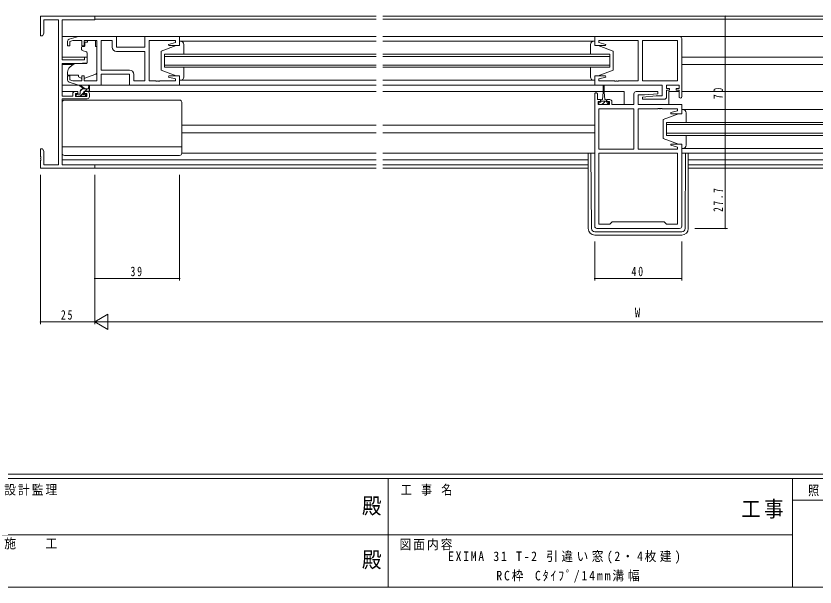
# Model space of a CAD drawing. Units: millimetres, scale not verified. Extents: x -567 to 567, y -403 to 403.
# Drawn here: x -184 to 183.6, y -403 to -140.2 of the extents above; entities that cross this region are included whole.
import ezdxf
from ezdxf.enums import TextEntityAlignment as Align

# ---------------------------------------------------------------- set-up
doc = ezdxf.new("R2010")
doc.units = ezdxf.units.MM
doc.header["$LTSCALE"] = 2
for name, color, linetype, lineweight in [('0-1_YKK_ZWAK', 7, 'Continuous', 18), ('0-3_YKK_11', 7, 'Continuous', 18), ('0-4_YKK_12', 2, 'Continuous', 18), ('0-5_YKK_13', 4, 'Continuous', 18), ('0-6_YKK_D', 6, 'Continuous', 18)]:
    doc.layers.add(name, color=color, linetype=linetype, lineweight=lineweight)
doc.layers.add('0-2_USER1', color=7, linetype='Continuous')
doc.styles.add('ＭＳ ゴシック', font='')
doc.styles.get('ＭＳ ゴシック').set_extended_font_data('MS Gothic')

msp = doc.modelspace()

# ---------------------------------------------------------------- linework, layer by layer
at = {"layer": '0-1_YKK_ZWAK'}
for p, q in [((537.274, -350.982), (-562.726, -350.982)), ((483.274, -352.982), (-562.726, -352.982)), ((-12.726, -352.982), (-12.726, -402.982)), ((173.274, -352.982), (173.274, -402.982)), ((270.68, -362.981), (173.274, -362.981)), ((-194.726, -378.981), (-10.726, -378.981)), ((-10.726, -378.981), (173.274, -378.981)), ((-562.726, -402.982), (483.274, -402.982))]:
    msp.add_line(p, q, dxfattribs=at)
at = {"layer": '0-3_YKK_11'}
for p, q in [((-147.726, -140.282), (-172.726, -140.282)), ((-172.726, -140.282), (-172.726, -149.282)), ((-171.096, -148.191), (-171.096, -141.912)), ((-171.096, -141.912), (-164.356, -141.912)), ((-164.356, -141.912), (-164.356, -208.652)), ((-162.726, -141.912), (-147.726, -141.912)), ((-162.726, -160.382), (-162.726, -141.912)), ((-147.726, -141.912), (-147.726, -140.282)), ((-172.726, -149.282), (-171.726, -149.282)), ((-171.726, -149.282), (-171.096, -148.191)), ((-159.513, -150.869), (-155.226, -149.582)), ((-155.226, -149.582), (-137.726, -149.582)), ((-137.726, -149.582), (-137.726, -154.582)), ((-124.726, -154.582), (-124.726, -149.582)), ((-124.726, -149.582), (-108.726, -149.582)), ((-108.726, -149.582), (-108.726, -153.782)), ((82.274, -149.582), (82.274, -153.782)), ((121.274, -149.582), (82.274, -149.582)), ((122.274, -177.382), (122.274, -150.582)), ((-160.226, -153.882), (-160.226, -151.826)), ((-157.831, -151.512), (-159.226, -151.931)), ((-153.626, -151.512), (-157.831, -151.512)), ((-153.626, -153.882), (-153.626, -151.512)), ((-152.626, -153.882), (-153.626, -153.882)), ((-152.626, -151.512), (-152.626, -153.882)), ((-146.726, -151.512), (-152.626, -151.512)), ((-146.726, -170.052), (-146.726, -151.512)), ((-144.726, -151.512), (-139.656, -151.512)), ((-144.726, -165.052), (-144.726, -151.512)), ((-144.726, -165.052), (-144.726, -151.512)), ((-139.656, -151.512), (-139.656, -154.512)), ((-110.656, -151.512), (-122.726, -151.512)), ((-122.726, -151.512), (-122.726, -170.052)), ((-113.755, -153.26), (-110.656, -152.43)), ((-113.686, -153.782), (-113.755, -153.26)), ((-108.726, -153.782), (-113.686, -153.782)), ((-110.656, -152.43), (-110.656, -151.512)), ((82.274, -153.782), (87.235, -153.782)), ((84.204, -152.43), (84.204, -151.512)), ((84.204, -151.512), (102.274, -151.512)), ((87.303, -153.26), (84.204, -152.43)), ((87.235, -153.782), (87.303, -153.26)), ((102.274, -151.512), (102.274, -170.052)), ((120.344, -151.512), (104.274, -151.512)), ((104.274, -151.512), (104.274, -170.052)), ((120.344, -170.052), (120.344, -151.512)), ((120.344, -170.052), (120.344, -151.512)), ((-137.726, -154.582), (-124.726, -154.582)), ((-137.656, -156.512), (-124.726, -156.512)), ((-124.726, -156.512), (-124.726, -170.052)), ((-152.426, -160.382), (-162.726, -160.382)), ((-155.726, -162.082), (-151.226, -161.689)), ((-152.426, -159.082), (-152.426, -160.382)), ((-151.226, -159.082), (-152.426, -159.082)), ((-151.226, -161.689), (-151.226, -159.082)), ((-162.726, -162.082), (-155.726, -162.082)), ((-162.726, -177.082), (-162.726, -162.082)), ((-131.796, -165.052), (-144.726, -165.052)), ((-160.226, -169.738), (-160.226, -167.682)), ((-160.226, -167.682), (-159.226, -167.682)), ((-159.226, -167.682), (-159.226, -169.634)), ((-153.626, -170.052), (-153.626, -167.682)), ((-153.626, -167.682), (-152.626, -167.682)), ((-152.626, -167.682), (-152.626, -170.052)), ((-144.726, -166.982), (-144.726, -171.982)), ((-131.726, -166.982), (-144.726, -166.982)), ((-131.726, -171.982), (-131.726, -166.982)), ((-129.796, -170.052), (-129.796, -167.052)), ((-110.656, -169.135), (-113.755, -168.305)), ((-108.726, -167.782), (-108.726, -171.982)), ((82.274, -167.782), (82.274, -171.982)), ((87.235, -167.782), (82.274, -167.782)), ((84.204, -169.135), (87.303, -168.305)), ((87.303, -168.305), (87.235, -167.782)), ((-155.226, -171.982), (-159.513, -170.696)), ((-159.226, -169.634), (-157.831, -170.052)), ((-157.831, -170.052), (-153.626, -170.052)), ((-144.726, -171.982), (-155.226, -171.982)), ((-152.626, -170.052), (-146.726, -170.052)), ((-108.726, -171.982), (-131.726, -171.982)), ((-124.726, -170.052), (-129.796, -170.052)), ((-122.726, -170.052), (-119.684, -170.052)), ((-119.684, -170.052), (-119.501, -170.172)), ((-119.501, -170.172), (-118.951, -170.172)), ((-118.951, -170.172), (-118.768, -170.052)), ((-118.768, -170.052), (-118.684, -170.052)), ((-118.684, -170.052), (-118.501, -170.172)), ((-118.501, -170.172), (-117.951, -170.172)), ((-110.656, -170.052), (-110.656, -169.135)), ((82.274, -171.982), (113.344, -171.982)), ((84.204, -170.052), (84.204, -169.135)), ((91.316, -170.052), (84.204, -170.052)), ((91.499, -170.172), (91.316, -170.052)), ((92.049, -170.172), (91.499, -170.172)), ((92.232, -170.052), (92.049, -170.172)), ((92.316, -170.052), (92.232, -170.052)), ((92.499, -170.172), (92.316, -170.052)), ((93.049, -170.172), (92.499, -170.172)), ((93.232, -170.052), (93.049, -170.172)), ((102.274, -170.052), (93.232, -170.052)), ((104.274, -170.052), (120.344, -170.052)), ((113.344, -171.982), (113.344, -176.982)), ((115.274, -171.982), (121.074, -171.982)), ((115.274, -173.482), (115.274, -171.982)), ((121.074, -171.982), (121.074, -173.482)), ((-157.826, -175.982), (-157.826, -177.082)), ((-155.526, -174.982), (-156.826, -174.982)), ((-156.626, -175.782), (-155.526, -175.782)), ((-156.626, -177.282), (-156.626, -175.782)), ((-155.526, -175.782), (-155.526, -174.982)), ((-152.526, -174.982), (-152.526, -175.782)), ((-151.226, -174.982), (-152.526, -174.982)), ((-152.526, -175.782), (-151.426, -175.782)), ((-151.426, -175.782), (-151.426, -177.282)), ((-150.226, -177.282), (-150.226, -175.982)), ((82.274, -176.082), (82.274, -236.982)), ((83.474, -178.682), (83.474, -176.082)), ((100.274, -175.982), (100.274, -180.982)), ((111.252, -174.982), (101.274, -174.982)), ((105.081, -176.482), (111.294, -175.939)), ((111.294, -175.939), (111.252, -174.982)), ((116.674, -173.482), (115.274, -173.482)), ((115.274, -177.482), (115.274, -174.282)), ((115.274, -174.282), (116.674, -174.282)), ((116.674, -174.282), (116.674, -173.482)), ((119.674, -173.482), (119.674, -174.282)), ((121.074, -173.482), (119.674, -173.482)), ((119.674, -174.282), (121.074, -174.282)), ((121.074, -174.282), (121.074, -177.382)), ((-157.826, -177.082), (-162.726, -177.082)), ((-162.726, -178.282), (-151.226, -178.282)), ((-162.726, -208.652), (-162.726, -178.282)), ((-151.426, -177.282), (-156.626, -177.282)), ((84.874, -178.682), (83.474, -178.682)), ((83.774, -179.482), (84.874, -179.482)), ((83.774, -180.982), (83.774, -179.482)), ((84.874, -179.482), (84.874, -178.682)), ((87.874, -178.682), (87.874, -179.482)), ((89.174, -178.682), (87.874, -178.682)), ((87.874, -179.482), (88.974, -179.482)), ((88.974, -179.482), (88.974, -180.982)), ((90.174, -180.982), (90.174, -179.682)), ((102.204, -176.482), (105.081, -176.482)), ((102.204, -180.982), (102.204, -176.482)), ((110.467, -176.982), (104.254, -177.526)), ((104.254, -177.526), (104.296, -178.482)), ((104.296, -178.482), (114.274, -178.482)), ((113.344, -176.982), (110.467, -176.982)), ((88.974, -180.982), (83.774, -180.982)), ((100.274, -182.912), (84.204, -182.912)), ((84.204, -182.912), (84.204, -201.452)), ((84.204, -182.912), (84.204, -201.452)), ((100.274, -180.982), (90.174, -180.982)), ((100.274, -201.452), (100.274, -182.912)), ((122.274, -180.982), (102.204, -180.982)), ((102.274, -182.912), (111.316, -182.912)), ((102.274, -201.452), (102.274, -182.912)), ((111.316, -182.912), (111.499, -182.792)), ((111.499, -182.792), (112.049, -182.792)), ((112.049, -182.792), (112.232, -182.912)), ((112.232, -182.912), (112.316, -182.912)), ((112.316, -182.912), (112.499, -182.792)), ((112.499, -182.792), (113.049, -182.792)), ((113.049, -182.792), (113.232, -182.912)), ((113.232, -182.912), (120.344, -182.912)), ((120.344, -182.912), (120.344, -183.83)), ((122.274, -185.182), (122.274, -180.982)), ((120.344, -183.83), (117.245, -184.66)), ((117.245, -184.66), (117.314, -185.182)), ((117.314, -185.182), (122.274, -185.182)), ((-171.726, -201.282), (-172.726, -201.282)), ((-172.726, -201.282), (-172.726, -204.824)), ((-171.096, -202.374), (-171.726, -201.282)), ((84.204, -201.452), (100.274, -201.452)), ((120.344, -201.452), (102.274, -201.452)), ((117.314, -199.182), (117.245, -199.705)), ((117.245, -199.705), (120.344, -200.535)), ((122.274, -199.182), (117.314, -199.182)), ((120.344, -200.535), (120.344, -201.452)), ((122.274, -236.982), (122.274, -199.182)), ((-172.726, -204.824), (-172.606, -205.007)), ((-172.606, -205.557), (-172.726, -205.741)), ((-172.726, -205.741), (-172.726, -205.824)), ((-172.726, -205.824), (-172.606, -206.007)), ((-172.606, -205.007), (-172.606, -205.557)), ((-171.096, -208.652), (-171.096, -202.374)), ((84.204, -236.052), (84.204, -203.382)), ((84.204, -203.382), (120.344, -203.382)), ((84.204, -203.382), (120.344, -203.382)), ((120.344, -203.382), (120.344, -236.052)), ((-172.606, -206.557), (-172.726, -206.741)), ((-172.726, -206.741), (-172.726, -210.282)), ((-172.606, -206.007), (-172.606, -206.557)), ((-164.356, -208.652), (-171.096, -208.652)), ((-147.726, -208.652), (-162.726, -208.652)), ((-147.726, -210.282), (-147.726, -208.652)), ((-172.726, -210.282), (-147.726, -210.282)), ((90.344, -234.982), (89.274, -236.052)), ((114.204, -234.982), (90.344, -234.982)), ((115.274, -236.052), (114.204, -234.982)), ((83.274, -237.982), (121.274, -237.982)), ((89.274, -236.052), (84.204, -236.052)), ((120.344, -236.052), (115.274, -236.052))]:
    msp.add_line(p, q, dxfattribs=at)
for points in [[(-159.226, -151.931), (-159.226, -153.882), (-160.226, -153.882)], [(-113.755, -168.305), (-113.686, -167.782), (-108.726, -167.782)], [(-117.951, -170.172), (-117.768, -170.052), (-110.656, -170.052)]]:
    msp.add_lwpolyline(points, dxfattribs=at)
for centre, radius, start, end in [((121.274, -150.582), 1, 0.00001, 89.99999), ((-159.226, -151.826), 1, 106.69926, 180.00004), ((-137.656, -154.512), 2, 180.00001, 269.99999), ((-131.796, -167.052), 2, 0.00001, 89.99999), ((-159.226, -169.738), 1, 179.99996, 253.30074), ((-156.826, -175.982), 1, 90.00001, 179.99999), ((-151.226, -175.982), 1, 0.00001, 89.99999), ((82.874, -176.082), 0.6, 359.99999, 180.00001), ((101.274, -175.982), 1, 90.00001, 179.99999), ((-151.226, -177.282), 1, 270.00001, 359.99999), ((89.174, -179.682), 1, 0.00001, 89.99999), ((114.274, -177.482), 1, 270.00001, 359.99999), ((121.674, -177.382), 0.6, 179.99999, 0.00001), ((83.274, -236.982), 1, 180.00001, 269.99999), ((121.274, -236.982), 1, 270.00001, 359.99999)]:
    msp.add_arc(centre, radius, start, end, dxfattribs=at)
at = {"layer": '0-4_YKK_12'}
for p, q in [((-148.026, -140.282), (-18.226, -140.282)), ((-18.226, -141.682), (-147.726, -141.682)), ((-15.226, -140.282), (219.774, -140.282)), ((219.774, -141.682), (-15.226, -141.682)), ((-162.726, -149.582), (-155.153, -149.582)), ((-145.226, -149.582), (-124.226, -149.582)), ((-116.226, -149.582), (-18.226, -149.582)), ((-15.226, -149.582), (82.774, -149.582)), ((121.274, -149.582), (219.774, -149.582)), ((-115.726, -157.782), (-115.726, -163.782)), ((-18.226, -157.782), (-115.726, -157.782)), ((89.274, -157.782), (-15.226, -157.782)), ((89.274, -163.782), (89.274, -157.782)), ((-162.726, -159.082), (-151.226, -159.082)), ((-115.726, -158.782), (-18.226, -158.782)), ((-15.226, -158.782), (89.274, -158.782)), ((122.274, -159.082), (219.774, -159.082)), ((-162.726, -162.482), (-157.603, -162.482)), ((-18.226, -162.782), (-115.726, -162.782)), ((-115.726, -163.782), (-18.226, -163.782)), ((89.274, -162.782), (-15.226, -162.782)), ((-15.226, -163.782), (89.274, -163.782)), ((122.274, -162.482), (219.774, -162.482)), ((-116.226, -171.982), (-18.226, -171.982)), ((82.774, -171.982), (-15.226, -171.982)), ((-162.726, -174.982), (-156.826, -174.982)), ((-151.226, -174.982), (-18.226, -174.982)), ((-15.226, -174.982), (86.124, -174.982)), ((86.624, -174.982), (95.774, -174.982)), ((95.774, -174.982), (95.774, -180.982)), ((116.274, -174.982), (116.274, -180.982)), ((116.274, -174.982), (121.074, -174.982)), ((122.274, -174.982), (219.774, -174.982)), ((-107.726, -190.482), (-18.226, -190.482)), ((-15.226, -190.482), (82.274, -190.482)), ((115.274, -189.182), (115.274, -195.182)), ((219.774, -189.182), (115.274, -189.182)), ((115.274, -190.182), (219.774, -190.182)), ((-107.726, -193.882), (-18.226, -193.882)), ((-15.226, -193.882), (82.274, -193.882)), ((219.774, -194.182), (115.274, -194.182)), ((115.274, -195.182), (219.774, -195.182)), ((122.274, -203.382), (219.774, -203.382)), ((-162.726, -206.382), (-18.226, -206.382)), ((-18.226, -208.652), (-162.426, -208.652)), ((-15.226, -206.382), (79.274, -206.382)), ((79.274, -208.652), (-15.226, -208.652)), ((125.274, -206.382), (219.774, -206.382)), ((219.774, -208.652), (125.274, -208.652)), ((-148.026, -210.282), (-18.226, -210.282)), ((-15.226, -210.282), (79.274, -210.282)), ((125.274, -210.282), (219.774, -210.282))]:
    msp.add_line(p, q, dxfattribs=at)
at = {"layer": '0-5_YKK_13'}
for p, q in [((-152.596, -154.182), (-153.526, -154.182)), ((-152.596, -154.182), (-153.526, -154.182)), ((-152.296, -153.182), (-152.296, -152.182)), ((-152.296, -153.182), (-152.296, -152.182)), ((-151.126, -152.182), (-152.296, -152.182)), ((-151.126, -152.182), (-152.296, -152.182)), ((-152.296, -153.182), (-152.296, -153.882)), ((-152.296, -153.182), (-152.296, -153.882)), ((-151.126, -151.512), (-151.126, -152.182)), ((-151.126, -151.512), (-147.326, -151.512)), ((-151.126, -151.512), (-151.126, -152.182)), ((-151.126, -151.512), (-147.326, -151.512)), ((-147.326, -151.512), (-147.326, -152.182)), ((-147.326, -151.512), (-147.326, -152.182)), ((-147.326, -153.182), (-147.326, -152.182)), ((-147.326, -153.182), (-147.326, -152.182)), ((-147.326, -154.182), (-147.326, -153.182)), ((-147.326, -154.182), (-147.326, -153.182)), ((-147.326, -154.182), (-146.726, -154.182)), ((-147.326, -154.182), (-146.726, -154.182)), ((-146.726, -165.738), (-146.726, -154.182)), ((-146.726, -165.738), (-146.726, -154.182)), ((-110.226, -153.782), (-117.226, -156.382)), ((-108.726, -153.782), (-110.226, -153.782)), ((-108.726, -151.782), (-108.726, -153.782)), ((-108.226, -151.782), (-108.726, -151.782)), ((-108.726, -151.782), (-18.226, -151.783)), ((-106.726, -157.782), (-106.726, -153.282)), ((-15.226, -151.783), (82.274, -151.784)), ((80.274, -157.782), (80.274, -153.282)), ((81.774, -151.782), (82.274, -151.782)), ((82.274, -151.782), (82.274, -153.782)), ((82.274, -153.782), (83.774, -153.782)), ((83.774, -153.782), (90.774, -156.382)), ((-153.826, -154.482), (-153.826, -155.532)), ((-153.826, -154.482), (-153.826, -155.532)), ((-153.497, -156.002), (-151.497, -156.73)), ((-153.497, -156.002), (-151.497, -156.73)), ((-151.226, -157.179), (-151.226, -161.785)), ((-151.226, -157.179), (-151.226, -161.785)), ((-117.226, -156.382), (-117.226, -165.182)), ((90.774, -156.382), (90.774, -165.182)), ((-157.463, -162.365), (-159.154, -163.784)), ((-157.463, -162.365), (-159.154, -163.784)), ((-151.443, -162.084), (-156.829, -162.131)), ((-151.443, -162.084), (-156.829, -162.131)), ((-110.226, -167.782), (-117.226, -165.182)), ((-106.726, -168.282), (-106.726, -163.782)), ((80.274, -168.282), (80.274, -163.782)), ((83.774, -167.782), (90.774, -165.182)), ((-160.226, -166.083), (-160.226, -167.382)), ((-160.226, -166.083), (-160.226, -167.382)), ((-160.226, -167.382), (-155.226, -167.382)), ((-160.226, -167.382), (-155.226, -167.382)), ((-155.226, -167.382), (-155.226, -167.682)), ((-155.226, -167.382), (-155.226, -167.682)), ((-155.226, -167.682), (-155.226, -168.18)), ((-155.226, -167.682), (-155.226, -168.18)), ((-153.92, -168.789), (-155.226, -168.18)), ((-153.92, -168.789), (-155.226, -168.18)), ((-152.354, -168.823), (-147.717, -167.148)), ((-152.354, -168.823), (-147.717, -167.148)), ((-110.226, -167.782), (-108.726, -167.782)), ((-108.726, -167.782), (-108.726, -169.782)), ((82.274, -167.782), (82.274, -169.782)), ((83.774, -167.782), (82.274, -167.782)), ((-155.153, -171.982), (-162.726, -171.982)), ((-152.726, -173.782), (-154.545, -172.381)), ((-152.126, -173.782), (-154.344, -172.1)), ((-150.526, -172.656), (-150.725, -173.782)), ((-150.226, -174.482), (-150.226, -172.483)), ((-145.226, -171.982), (-131.226, -171.982)), ((-108.726, -169.782), (-108.226, -169.782)), ((-108.726, -169.783), (-18.226, -169.782)), ((82.274, -169.782), (-15.226, -169.782)), ((82.274, -169.782), (81.774, -169.782)), ((86.124, -172.232), (86.124, -175.182)), ((86.624, -175.182), (86.624, -172.232)), ((-155.827, -176.182), (-156.426, -176.781)), ((-154.726, -176.182), (-156.126, -176.182)), ((-152.826, -175.426), (-154.482, -177.082)), ((-153.427, -173.782), (-154.426, -174.781)), ((-154.426, -175.882), (-154.426, -174.782)), ((-153.426, -173.782), (-150.226, -173.782)), ((-152.826, -175.721), (-152.826, -175.082)), ((-152.526, -174.782), (-150.526, -174.782)), ((-152.026, -176.182), (-152.365, -176.182)), ((-151.182, -173.782), (-152.182, -174.782)), ((86.124, -175.182), (85.874, -178.682)), ((86.624, -175.182), (86.874, -178.682)), ((-162.726, -203.382), (-162.726, -179.882)), ((-161.726, -178.882), (-108.726, -178.882)), ((-156.426, -176.482), (-156.426, -176.982)), ((-156.126, -177.282), (-155.626, -177.282)), ((-155.426, -177.082), (-153.326, -177.082)), ((-153.126, -177.282), (-152.526, -177.282)), ((-151.747, -176.592), (-152.416, -177.262)), ((-152.314, -177.195), (-151.814, -176.695)), ((-107.726, -203.382), (-107.726, -179.882)), ((84.362, -179.882), (84.074, -180.171)), ((84.074, -179.882), (84.074, -180.982)), ((85.124, -179.882), (84.074, -179.882)), ((85.124, -179.882), (85.124, -179.082)), ((87.624, -179.382), (85.124, -179.382)), ((85.524, -178.682), (85.874, -178.682)), ((86.874, -178.682), (87.224, -178.682)), ((87.624, -179.082), (87.624, -179.882)), ((88.674, -179.882), (87.624, -179.882)), ((88.674, -180.061), (87.753, -180.982)), ((88.674, -180.982), (88.674, -179.882)), ((84.074, -180.982), (88.674, -180.982)), ((122.274, -183.182), (122.274, -185.182)), ((122.774, -183.182), (122.274, -183.182)), ((122.274, -183.182), (219.774, -183.182)), ((120.774, -185.182), (113.774, -187.782)), ((122.274, -185.182), (120.774, -185.182)), ((124.274, -189.182), (124.274, -184.682)), ((113.774, -187.782), (113.774, -196.582)), ((120.774, -199.182), (113.774, -196.582)), ((124.274, -199.682), (124.274, -195.182)), ((-162.726, -200.342), (-107.726, -200.342)), ((120.774, -199.182), (122.274, -199.182)), ((122.274, -199.182), (122.274, -201.182)), ((122.274, -201.182), (122.774, -201.182)), ((122.274, -201.182), (219.774, -201.182)), ((-161.726, -204.382), (-108.726, -204.382)), ((-107.726, -203.382), (-18.226, -203.382)), ((-107.726, -203.382), (-18.226, -203.382)), ((-15.226, -203.382), (82.274, -203.382)), ((-15.226, -203.382), (82.274, -203.382)), ((79.274, -203.382), (79.274, -237.982)), ((80.762, -237.994), (80.489, -203.382)), ((123.786, -237.994), (124.059, -203.382)), ((125.274, -203.382), (125.274, -237.982)), ((82.262, -239.482), (122.286, -239.482)), ((82.274, -240.982), (122.274, -240.982))]:
    msp.add_line(p, q, dxfattribs=at)
msp.add_lwpolyline([(87.108, -179.382), (86.374, -180.116), (85.508, -180.982)], dxfattribs=at)
for centre, radius, start, end in [((-153.526, -154.482), 0.3, 90, 180), ((-153.526, -154.482), 0.3, 90, 180), ((-152.596, -153.882), 0.3, 270, 0), ((-152.596, -153.882), 0.3, 270, 0), ((-108.226, -153.282), 1.5, 0, 90), ((81.774, -153.282), 1.5, 90, 180), ((-153.326, -155.532), 0.5, 180, 250), ((-153.326, -155.532), 0.5, 180, 250), ((-151.726, -157.179), 0.5, 0, 70), ((-151.726, -157.179), 0.5, 0, 70), ((-157.226, -166.083), 3, 130, 180), ((-157.226, -166.083), 3, 130, 180), ((-156.82, -163.131), 1, 90.5, 130), ((-156.82, -163.131), 1, 90.5, 130), ((-151.526, -161.785), 0.3, 270.5, 0), ((-151.526, -161.785), 0.3, 270.5, 0), ((-153.497, -167.882), 1, 245, 262.59308), ((-153.497, -167.882), 1, 245, 262.59308), ((-152.694, -167.882), 1, 273.88684, 289.85326), ((-152.694, -167.882), 1, 273.88684, 289.85326), ((-148.226, -165.738), 1.5, 289.85326, 0), ((-148.226, -165.738), 1.5, 289.85326, 0), ((-108.226, -168.282), 1.5, 270, 0), ((81.774, -168.282), 1.5, 180, 270), ((-154.526, -172.182), 0.2, 24.41711, 264.41711), ((-150.426, -172.483), 0.2, 360, 240), ((86.374, -172.232), 0.25, 0, 180), ((-156.126, -176.482), 0.3, 90, 180), ((-154.726, -175.882), 0.3, 270, 360), ((-153.426, -174.782), 1, 90, 180), ((-152.826, -176.182), 0.25, 123.05573, 326.94427), ((-153.126, -175.721), 0.3, 303.05573, 360), ((-152.526, -175.082), 0.3, 90, 180), ((-152.365, -176.482), 0.3, 90, 146.94427), ((-152.026, -176.482), 0.3, 315, 90), ((-150.526, -174.482), 0.3, 270, 360), ((-161.726, -179.882), 1, 90, 180), ((-156.126, -176.982), 0.3, 180, 270), ((-155.626, -177.082), 0.2, 270, 360), ((-153.126, -177.082), 0.2, 180, 270), ((-152.526, -176.982), 0.3, 270, 315), ((-108.726, -179.882), 1, 0, 90), ((85.524, -179.082), 0.4, 90, 180), ((87.224, -179.082), 0.4, 0, 90), ((122.774, -184.682), 1.5, 0, 90), ((122.774, -199.682), 1.5, 270, 0), ((-161.726, -203.382), 1, 180, 270), ((-108.726, -203.382), 1, 270, 0), ((82.274, -237.982), 3, 180, 270), ((82.262, -237.982), 1.5, 180.45233, 270), ((122.274, -237.982), 3, 270, 0), ((122.286, -237.982), 1.5, 270, 359.54767)]:
    msp.add_arc(centre, radius, start, end, dxfattribs=at)
at = {"layer": '0-6_YKK_D'}
for p, q in [((128.274, -140.282), (143.274, -140.282)), ((142.274, -140.282), (142.274, -210.282)), ((128.274, -210.282), (143.274, -210.282)), ((128.274, -210.282), (143.274, -210.282)), ((142.274, -210.282), (142.274, -237.982)), ((-172.726, -213.282), (-172.726, -281.982)), ((-147.726, -213.282), (-147.726, -281.982)), ((-147.726, -213.282), (-147.726, -261.982)), ((-147.726, -213.282), (-147.726, -281.982)), ((-108.726, -213.282), (-108.726, -261.982)), ((128.274, -237.982), (143.274, -237.982)), ((82.274, -243.982), (82.274, -261.982)), ((122.274, -243.982), (122.274, -261.982)), ((-147.726, -260.982), (-108.726, -260.982)), ((82.274, -260.982), (122.274, -260.982)), ((-147.726, -280.982), (-141.664, -277.482)), ((-141.664, -284.482), (-141.664, -277.482)), ((-147.726, -280.982), (-172.726, -280.982)), ((-147.726, -280.982), (-135.602, -280.982)), ((-147.726, -280.982), (-141.664, -284.482)), ((-140.726, -280.982), (345.274, -280.982))]:
    msp.add_line(p, q, dxfattribs=at)
for centre, start, end in [((142.274, -140.282), 90, 270), ((142.274, -140.282), 270, 90), ((142.274, -210.282), 90, 270), ((142.274, -210.282), 90, 270), ((142.274, -210.282), 270, 90), ((142.274, -210.282), 270, 90), ((142.274, -237.982), 90, 270), ((142.274, -237.982), 270, 90), ((-147.726, -260.982), 0, 180), ((-108.726, -260.982), 0, 180), ((82.274, -260.982), 0, 180), ((122.274, -260.982), 0, 180), ((-147.726, -260.982), 180, 0), ((-108.726, -260.982), 180, 0), ((82.274, -260.982), 180, 0), ((122.274, -260.982), 180, 0), ((-172.726, -280.982), 0, 180), ((-172.726, -280.982), 180, 0)]:
    msp.add_arc(centre, 0.106, start, end, dxfattribs=at)

# ---------------------------------------------------------------- texts
at = {"layer": '0-1_YKK_ZWAK', "style": 'ＭＳ ゴシック', "width": 0.9}
for p in [(-24.843, -371.491), (-24.843, -396.236)]:
    msp.add_text('殿', height=7.331, dxfattribs=at).set_placement(p, align=Align.BOTTOM_LEFT)
at = {"layer": '0-1_YKK_ZWAK', "attachment_point": 7, "style": 'ＭＳ ゴシック'}
for s, insert, char_height in [('\\T1.17;\\W0.9;設計監理', (-189.341, -360.886), 4.399), ('\\T1.22;\\W0.85;工\\~事\\~名', (-6.994, -360.886), 4.399), ('\\T1.24;\\W0.85;照\\~\\~査', (180.401, -361.24), 4.399), ('\\T1.17;\\W0.9;工事', (149.605, -371.491), 7.331), ('\\T1.17;\\W0.9;施\u3000\u3000工', (-189.341, -385.631), 4.399), ('\\T1.17;\\W0.9;図面内容', (-7.558, -386.051), 4.399)]:
    msp.add_mtext(s, dxfattribs=dict(at, insert=insert, char_height=char_height))
at = {"layer": '0-2_USER1', "char_height": 4.399, "attachment_point": 7, "style": 'ＭＳ ゴシック'}
for s, insert in [('\\T1.29;\\W0.9;EXIMA\\~31\\~T-2\\~引違い窓(2・4枚建)', (14.784, -392.195)), ('\\T1.32;\\W0.9;RC枠\\~Cﾀｲﾌﾟ/14mm溝幅', (36.984, -401.018))]:
    msp.add_mtext(s, dxfattribs=dict(at, insert=insert))
at = {"layer": '0-6_YKK_D', "color": 7, "style": 'ＭＳ ゴシック', "width": 0.8}
msp.add_text('W', height=4.399, dxfattribs=at).set_placement((100.739, -280.182), align=Align.BOTTOM_LEFT)
at = {"layer": '0-6_YKK_D', "color": 7, "char_height": 4.399, "attachment_point": 7, "rotation": 90, "style": 'ＭＳ ゴシック'}
for s, insert in [('\\T1.37;\\W0.75;70', (141.274, -178.474)), ('\\T1.39;\\W0.7;27.7', (141.274, -230.309))]:
    msp.add_mtext(s, dxfattribs=dict(at, insert=insert))
at = {"layer": '0-6_YKK_D', "color": 7, "char_height": 4.399, "attachment_point": 7, "style": 'ＭＳ ゴシック'}
for s, insert in [('\\T1.37;\\W0.75;39', (-131.296, -259.982)), ('\\T1.37;\\W0.75;40', (99.18, -259.982)), ('\\T1.37;\\W0.75;25', (-163.308, -279.982))]:
    msp.add_mtext(s, dxfattribs=dict(at, insert=insert))

doc.saveas('drawing.dxf')
